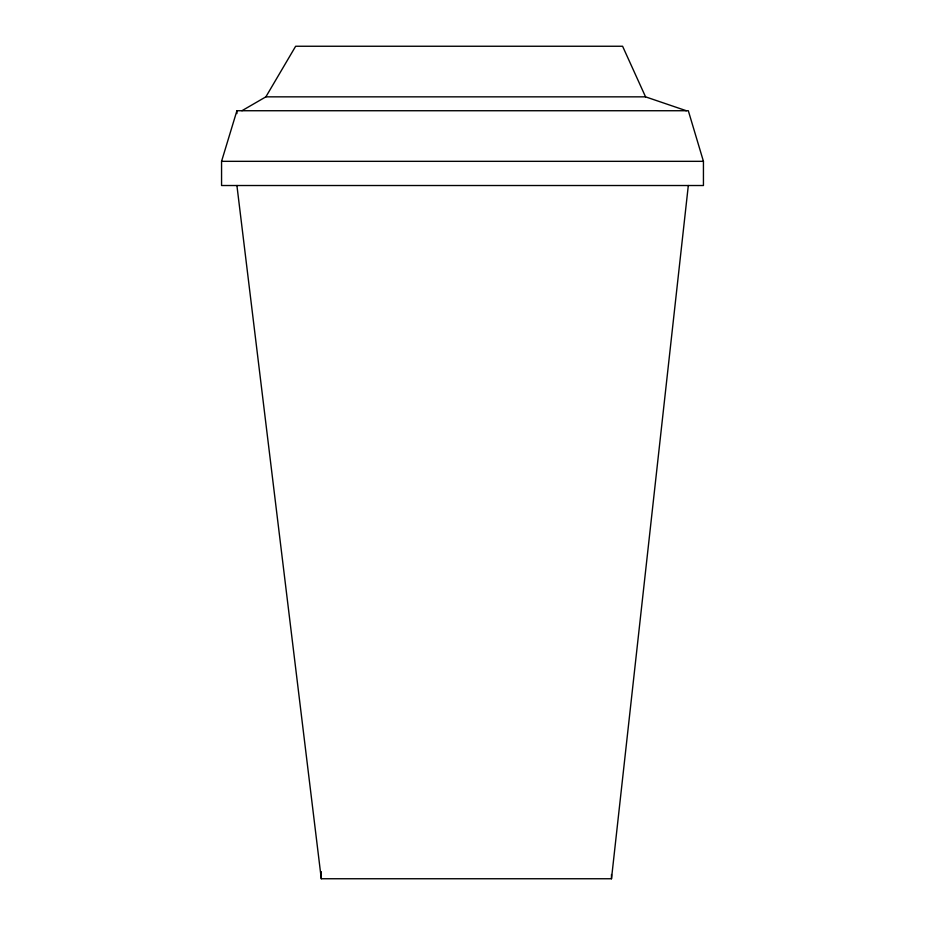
<?xml version="1.0" encoding="UTF-8"?>
<svg xmlns="http://www.w3.org/2000/svg" width="925" height="925" viewBox="0 0 925 925"><rect width="100%" height="100%" fill="white"/><g stroke="black" fill="none" stroke-linecap="round" stroke-linejoin="round"><path stroke-width="1.39" d="M236.916 185.52L321.287 878.75L611.483 878.75L688.316 185.52M221.561 161.332L236.916 110.734L688.316 110.734L703.439 161.332L703.439 185.52L221.561 185.52L221.561 161.332L703.439 161.332M241.934 110.734L265.868 96.848L295.653 46.25L622.594 46.25L645.558 96.848L686.327 110.734M265.868 96.848L645.558 96.848M611.483 874.507L611.483 878.75M321.287 871.674L321.287 878.75M236.916 110.734L236.916 113.578"/></g></svg>
